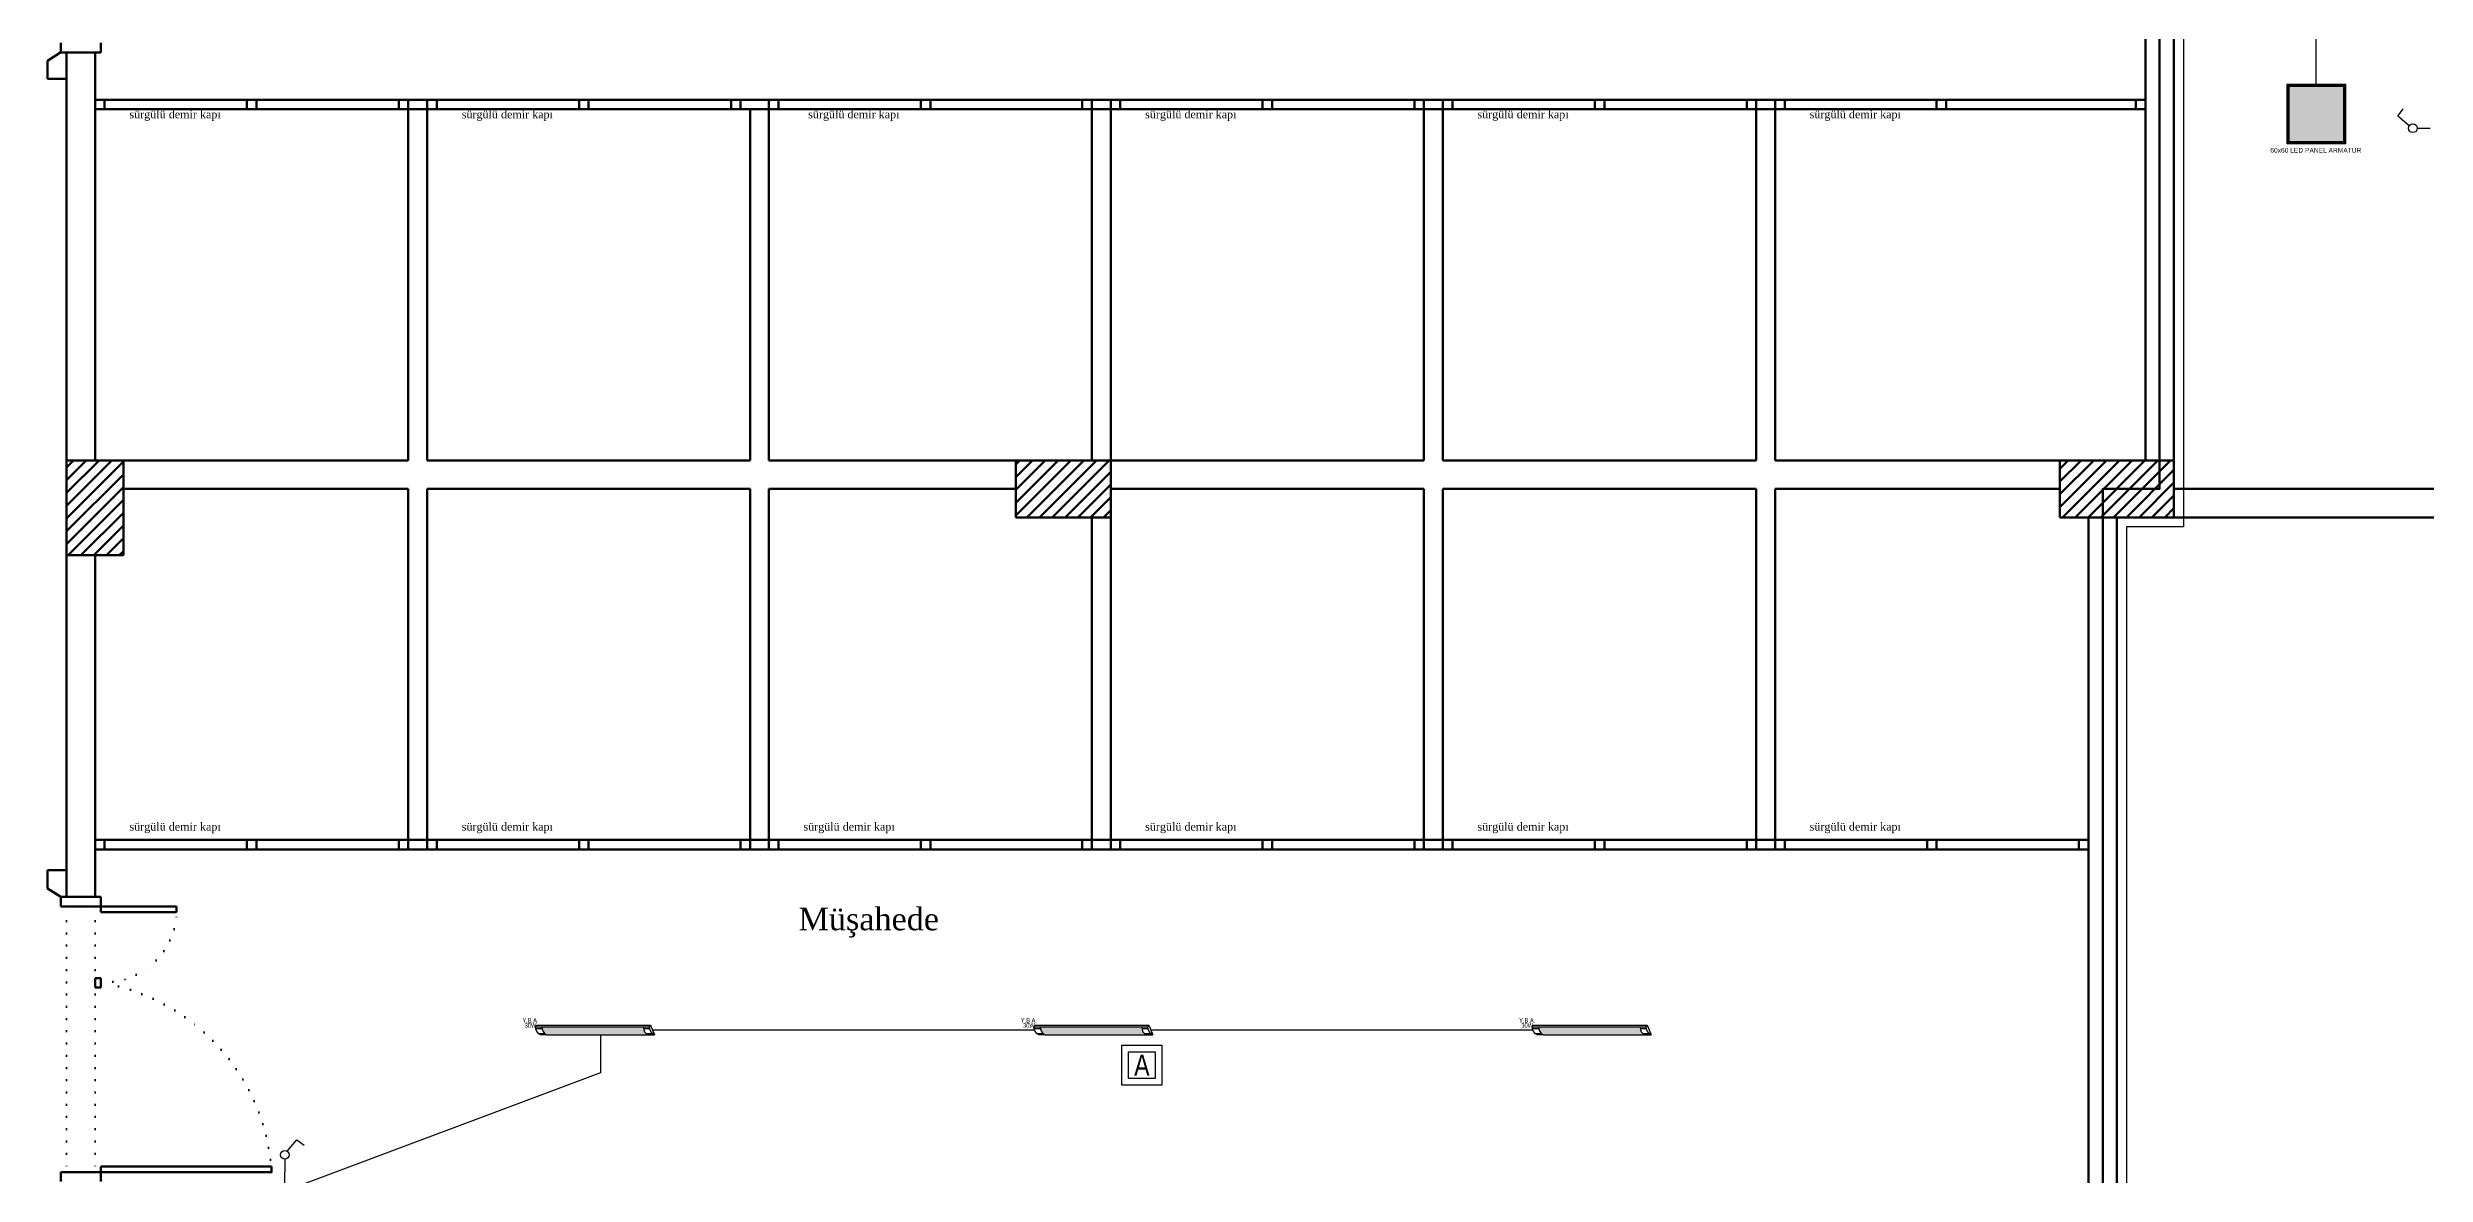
# Model space of a CAD drawing. Header units: millimetres. Extents: x 2046 to 14753, y 2361 to 29276.
# Drawn here: x 3230 to 4482, y 24025 to 24618 of the extents above; entities that cross this region are included whole.
import ezdxf
from ezdxf.enums import TextEntityAlignment as Align

# ---------------------------------------------------------------- set-up
doc = ezdxf.new("R2010")
doc.units = ezdxf.units.MM
doc.linetypes.add('DOT', pattern=[6.35, 0, -6.35])
for name, color, linetype, lineweight in [('A.O. DUVAR', 7, 'Continuous', 50), ('KOLON HATTI  0.60 mm', 91, 'Continuous', 53), ('MYSEMBOL', 3, 'Continuous', 25)]:
    doc.layers.add(name, color=color, linetype=linetype, lineweight=lineweight)
doc.layers.add('aydınlatma', color=3, linetype='Continuous')
doc.layers.add('MYYAZI', color=3, linetype='Continuous')
doc.styles.add('A.O. MALZEME', font='times.ttf', dxfattribs={"height": 10})
doc.styles.add('MY01', font='ARIALN.TTF', dxfattribs={"height": 10})
doc.styles.get("Standard").update_dxf_attribs({"font": 'arial.ttf'})
doc.styles.add('UNIVCH', font='arial.ttf', dxfattribs={"width": 0.7, "height": 70})

# ---------------------------------------------------------------- blocks, each defined once
blk = doc.blocks.new('YATAY BANT ARMATÜR')
at = {"layer": 'aydınlatma'}
h = blk.add_hatch(color=256, dxfattribs=at)
h.set_gradient(color1=(255, 255, 255), tint=1)
h.paths.add_polyline_path([(-27.1, -0.9, 0.31552), (-24.6, -5.2), (28.9, -5.2, -0.31552), (26.4, -0.9)])
for p, q in [((-30.4, -0.9), (29.6, -0.9)), ((-30.3, -1.9), (-27.1, -1.9)), ((-29.1, -4.4), (-25.8, -4.4)), ((-24.6, -5.2), (32.2, -5.2)), ((26.4, -1.9), (29.7, -1.9)), ((27.7, -4.4), (30.9, -4.4))]:
    blk.add_line(p, q, dxfattribs=at)
blk.add_lwpolyline([(-27.1, -0.9, 0.31552), (-24.6, -5.2), (-27.8, -5.2, -0.31552), (-30.4, -0.9), (-30, 0), (30, 0)], format="xyb", dxfattribs=at)
blk.add_lwpolyline([(30, 0), (32.2, -5.2, -0.31552), (29.6, -0.9)], format="xyb", close=True, dxfattribs=at)
blk.add_arc((30.7, -1.3), 4.32, 175.5212, 245.5674, dxfattribs=at)
at = {"layer": 'aydınlatma', "style": 'UNIVCH', "width": 0.7}
for s, p in [('Y.B.A.', (-33.1, 2.5)), ('30W', (-33.1, -0.2))]:
    blk.add_text(s, height=2.47, dxfattribs=at).set_placement(p, align=Align.MIDDLE_CENTER)
blk = doc.blocks.new('*U36')
at = {"layer": 'aydınlatma'}
for p, q in [((1.9, 17), (9.8, 26.3)), ((9.8, 26.3), (15.7, 21.9)), ((0, 10.5), (0, 0))]:
    blk.add_line(p, q, dxfattribs=at)
blk.add_circle((0, 14), 3.5, dxfattribs=at)
blk = doc.blocks.new('*U40')
at = {"layer": 'aydınlatma'}
for p, q in [((1.9, 17), (9.8, 26.3)), ((9.8, 26.3), (15.7, 21.9)), ((0, 10.5), (0, 0))]:
    blk.add_line(p, q, dxfattribs=at)
blk.add_circle((0, 14), 3.5, dxfattribs=at)
blk = doc.blocks.new('KİT3050')
at = {"layer": 'MYSEMBOL', "color": 4}
blk.add_lwpolyline([(-10.5, 10.5), (10.5, 10.5), (10.5, -10.5), (-10.5, -10.5), (-10.5, 10.5)], dxfattribs=at)
blk.add_lwpolyline([(-7, 7), (7, 7), (7, -7), (-7, -7)], close=True, dxfattribs=at)
at = {"layer": 'MYYAZI', "color": 1, "style": 'MY01', "width": 0.95}
blk.add_text('A', height=11.2, dxfattribs=at).set_placement((0, 0, -98439.4), align=Align.MIDDLE_CENTER)

msp = doc.modelspace()

# ---------------------------------------------------------------- hatches: boundary and pattern name
at = {"layer": 'aydınlatma'}
h = msp.add_hatch(color=256, dxfattribs=at)
h.set_gradient(color1=(255, 255, 255))
h.paths.add_polyline_path([(4410.46, 24568.858), (4439.46, 24568.858), (4439.46, 24597.858), (4410.46, 24597.858)])

# ---------------------------------------------------------------- linework, layer by layer
at = {"layer": 'A.O. DUVAR'}
for p, q in [((4334.96, 24770.858), (4334.96, 24400.858)), ((4349.96, 24400.858), (4349.96, 24770.858)), ((3236.96, 24620.858), (3236.96, 24615.858)), ((3236.96, 24615.858), (3257.96, 24615.858)), ((3239.96, 24400.858), (3239.96, 24615.858)), ((3239.96, 24615.858), (3254.96, 24615.858)), ((3254.96, 24615.858), (3254.96, 24400.858)), ((3257.96, 24615.858), (3257.96, 24620.858)), ((3239.96, 24601.858), (3239.96, 24184.941)), ((3239.96, 24601.858), (3239.96, 24184.941)), ((4304.96, 24590.858), (3254.96, 24590.858)), ((4329.96, 24590.858), (3254.96, 24590.858)), ((3254.96, 24590.858), (3259.96, 24590.858)), ((3254.96, 24585.858), (3254.96, 24590.858)), ((3259.96, 24590.858), (3259.96, 24585.858)), ((3334.96, 24590.858), (3339.96, 24590.858)), ((3334.96, 24585.858), (3334.96, 24590.858)), ((3339.96, 24590.858), (3339.96, 24585.858)), ((3414.96, 24590.858), (3419.96, 24590.858)), ((3414.96, 24585.858), (3414.96, 24590.858)), ((3419.96, 24590.858), (3419.96, 24585.858)), ((3429.96, 24590.858), (3434.96, 24590.858)), ((3429.96, 24585.858), (3429.96, 24590.858)), ((3434.96, 24590.858), (3434.96, 24585.858)), ((3509.96, 24590.858), (3514.96, 24590.858)), ((3509.96, 24585.858), (3509.96, 24590.858)), ((3514.96, 24590.858), (3514.96, 24585.858)), ((3589.96, 24590.858), (3594.96, 24590.858)), ((3589.96, 24585.858), (3589.96, 24590.858)), ((3594.96, 24590.858), (3594.96, 24585.858)), ((3609.96, 24590.858), (3614.96, 24590.858)), ((3609.96, 24585.858), (3609.96, 24590.858)), ((3614.96, 24590.858), (3614.96, 24585.858)), ((3689.96, 24590.858), (3694.96, 24590.858)), ((3689.96, 24585.858), (3689.96, 24590.858)), ((3694.96, 24590.858), (3694.96, 24585.858)), ((3774.96, 24590.858), (3779.96, 24590.858)), ((3774.96, 24585.858), (3774.96, 24590.858)), ((3779.96, 24590.858), (3779.96, 24585.858)), ((3789.96, 24590.858), (3794.96, 24590.858)), ((3789.96, 24585.858), (3789.96, 24590.858)), ((3794.96, 24590.858), (3794.96, 24585.858)), ((3869.96, 24590.858), (3874.96, 24590.858)), ((3869.96, 24585.858), (3869.96, 24590.858)), ((3874.96, 24590.858), (3874.96, 24585.858)), ((3949.96, 24590.858), (3954.96, 24590.858)), ((3949.96, 24585.858), (3949.96, 24590.858)), ((3954.96, 24590.858), (3954.96, 24585.858)), ((3964.96, 24590.858), (3969.96, 24590.858)), ((3964.96, 24585.858), (3964.96, 24590.858)), ((3969.96, 24590.858), (3969.96, 24585.858)), ((4044.96, 24590.858), (4049.96, 24590.858)), ((4044.96, 24585.858), (4044.96, 24590.858)), ((4049.96, 24590.858), (4049.96, 24585.858)), ((4124.96, 24590.858), (4129.96, 24590.858)), ((4124.96, 24585.858), (4124.96, 24590.858)), ((4129.96, 24590.858), (4129.96, 24585.858)), ((4139.96, 24590.858), (4144.96, 24590.858)), ((4139.96, 24585.858), (4139.96, 24590.858)), ((4144.96, 24590.858), (4144.96, 24585.858)), ((4224.96, 24590.858), (4229.96, 24590.858)), ((4224.96, 24585.858), (4224.96, 24590.858)), ((4229.96, 24590.858), (4229.96, 24585.858)), ((4329.96, 24590.858), (4334.96, 24590.858)), ((4329.96, 24585.858), (4329.96, 24590.858)), ((4334.96, 24590.858), (4334.96, 24585.858)), ((4331.96, 24585.858), (3254.96, 24585.858)), ((3259.96, 24585.858), (3254.96, 24585.858)), ((3339.96, 24585.858), (3334.96, 24585.858)), ((3419.96, 24585.858), (3414.96, 24585.858)), ((3419.96, 24400.858), (3419.96, 24585.858)), ((3419.96, 24585.858), (3429.96, 24585.858)), ((3434.96, 24585.858), (3429.96, 24585.858)), ((3429.96, 24585.858), (3429.96, 24400.858)), ((3514.96, 24585.858), (3509.96, 24585.858)), ((3594.96, 24585.858), (3589.96, 24585.858)), ((3599.96, 24400.858), (3599.96, 24585.858)), ((3599.96, 24585.858), (3609.96, 24585.858)), ((3614.96, 24585.858), (3609.96, 24585.858)), ((3609.96, 24585.858), (3609.96, 24400.858)), ((3694.96, 24585.858), (3689.96, 24585.858)), ((3779.96, 24585.858), (3774.96, 24585.858)), ((3779.96, 24400.858), (3779.96, 24585.858)), ((3779.96, 24585.858), (3789.96, 24585.858)), ((3794.96, 24585.858), (3789.96, 24585.858)), ((3789.96, 24585.858), (3789.96, 24400.858)), ((3874.96, 24585.858), (3869.96, 24585.858)), ((3954.96, 24585.858), (3949.96, 24585.858)), ((3954.96, 24400.858), (3954.96, 24585.858)), ((3954.96, 24585.858), (3964.96, 24585.858)), ((3969.96, 24585.858), (3964.96, 24585.858)), ((3964.96, 24585.858), (3964.96, 24400.858)), ((4049.96, 24585.858), (4044.96, 24585.858)), ((4129.96, 24585.858), (4124.96, 24585.858)), ((4129.96, 24400.858), (4129.96, 24585.858)), ((4129.96, 24585.858), (4139.96, 24585.858)), ((4144.96, 24585.858), (4139.96, 24585.858)), ((4139.96, 24585.858), (4139.96, 24400.858)), ((4229.96, 24585.858), (4224.96, 24585.858)), ((4334.96, 24585.858), (4329.96, 24585.858)), ((3239.96, 24400.858), (3269.96, 24400.858)), ((3239.96, 24350.858), (3239.96, 24400.858)), ((3254.96, 24400.858), (3239.96, 24400.858)), ((3269.96, 24400.858), (3269.96, 24350.858)), ((3269.96, 24385.858), (3269.96, 24400.858)), ((3269.96, 24400.858), (3419.96, 24400.858)), ((3429.96, 24400.858), (3599.96, 24400.858)), ((3609.96, 24400.858), (3739.96, 24400.858)), ((3739.96, 24370.858), (3739.96, 24400.858)), ((3739.96, 24400.858), (3789.96, 24400.858)), ((3739.96, 24400.858), (3739.96, 24385.858)), ((3789.96, 24400.858), (3779.96, 24400.858)), ((3789.96, 24400.858), (3789.96, 24370.858)), ((3789.96, 24385.858), (3789.96, 24400.858)), ((3789.96, 24400.858), (3954.96, 24400.858)), ((3964.96, 24400.858), (4129.96, 24400.858)), ((4139.96, 24400.858), (4289.96, 24400.858)), ((4289.96, 24400.858), (4349.96, 24400.858)), ((4289.96, 24370.858), (4289.96, 24400.858)), ((4289.96, 24400.858), (4289.96, 24385.858)), ((4334.96, 24400.858), (4349.96, 24400.858)), ((4349.96, 24400.858), (4349.96, 24370.858)), ((3419.96, 24385.858), (3269.96, 24385.858)), ((3419.96, 24200.858), (3419.96, 24385.858)), ((3599.96, 24385.858), (3429.96, 24385.858)), ((3429.96, 24385.858), (3429.96, 24200.858)), ((3599.96, 24200.858), (3599.96, 24385.858)), ((3739.96, 24385.858), (3609.96, 24385.858)), ((3609.96, 24385.858), (3609.96, 24200.858)), ((3954.96, 24385.858), (3789.96, 24385.858)), ((3954.96, 24200.858), (3954.96, 24385.858)), ((4129.96, 24385.858), (3964.96, 24385.858)), ((3964.96, 24385.858), (3964.96, 24200.858)), ((4129.96, 24200.858), (4129.96, 24385.858)), ((4289.96, 24385.858), (4139.96, 24385.858)), ((4139.96, 24385.858), (4139.96, 24200.858)), ((4349.96, 24370.858), (4349.96, 24385.858)), ((4349.96, 24385.858), (4499.96, 24385.858)), ((3789.96, 24370.858), (3739.96, 24370.858)), ((3789.96, 24370.858), (3779.96, 24370.858)), ((3779.96, 24370.858), (3779.96, 24200.858)), ((3789.96, 24200.858), (3789.96, 24370.858)), ((4349.96, 24370.858), (4289.96, 24370.858)), ((4304.96, 24010.858), (4304.96, 24370.858)), ((4304.96, 24370.858), (4319.96, 24370.858)), ((4319.96, 24370.858), (4319.96, 23625.858)), ((4754.96, 24370.858), (4349.96, 24370.858)), ((3269.96, 24350.858), (3239.96, 24350.858)), ((3239.96, 24170.858), (3239.96, 24350.858)), ((3239.96, 24350.858), (3254.96, 24350.858)), ((3254.96, 24350.858), (3254.96, 24170.858)), ((4304.96, 24200.858), (3254.96, 24200.858)), ((3254.96, 24200.858), (3259.96, 24200.858)), ((3254.96, 24195.858), (3254.96, 24200.858)), ((3259.96, 24200.858), (3259.96, 24195.858)), ((3334.96, 24200.858), (3339.96, 24200.858)), ((3334.96, 24195.858), (3334.96, 24200.858)), ((3339.96, 24200.858), (3339.96, 24195.858)), ((3414.96, 24200.858), (3419.96, 24200.858)), ((3414.96, 24195.858), (3414.96, 24200.858)), ((3419.96, 24200.858), (3419.96, 24195.858)), ((3429.96, 24200.858), (3419.96, 24200.858)), ((3429.96, 24200.858), (3434.96, 24200.858)), ((3429.96, 24195.858), (3429.96, 24200.858)), ((3434.96, 24200.858), (3434.96, 24195.858)), ((3509.96, 24200.858), (3514.96, 24200.858)), ((3509.96, 24195.858), (3509.96, 24200.858)), ((3514.96, 24200.858), (3514.96, 24195.858)), ((3594.96, 24200.858), (3599.96, 24200.858)), ((3594.96, 24195.858), (3594.96, 24200.858)), ((3599.96, 24200.858), (3599.96, 24195.858)), ((3609.96, 24200.858), (3599.96, 24200.858)), ((3609.96, 24200.858), (3614.96, 24200.858)), ((3609.96, 24195.858), (3609.96, 24200.858)), ((3614.96, 24200.858), (3614.96, 24195.858)), ((3689.96, 24200.858), (3694.96, 24200.858)), ((3689.96, 24195.858), (3689.96, 24200.858)), ((3694.96, 24200.858), (3694.96, 24195.858)), ((3774.96, 24200.858), (3779.96, 24200.858)), ((3774.96, 24195.858), (3774.96, 24200.858)), ((3779.96, 24200.858), (3779.96, 24195.858)), ((3779.96, 24200.858), (3789.96, 24200.858)), ((3789.96, 24200.858), (3794.96, 24200.858)), ((3789.96, 24195.858), (3789.96, 24200.858)), ((3794.96, 24200.858), (3794.96, 24195.858)), ((3869.96, 24200.858), (3874.96, 24200.858)), ((3869.96, 24195.858), (3869.96, 24200.858)), ((3874.96, 24200.858), (3874.96, 24195.858)), ((3949.96, 24200.858), (3954.96, 24200.858)), ((3949.96, 24195.858), (3949.96, 24200.858)), ((3954.96, 24200.858), (3954.96, 24195.858)), ((3964.96, 24200.858), (3954.96, 24200.858)), ((3964.96, 24200.858), (3969.96, 24200.858)), ((3964.96, 24195.858), (3964.96, 24200.858)), ((3969.96, 24200.858), (3969.96, 24195.858)), ((4044.96, 24200.858), (4049.96, 24200.858)), ((4044.96, 24195.858), (4044.96, 24200.858)), ((4049.96, 24200.858), (4049.96, 24195.858)), ((4124.96, 24200.858), (4129.96, 24200.858)), ((4124.96, 24195.858), (4124.96, 24200.858)), ((4129.96, 24200.858), (4129.96, 24195.858)), ((4139.96, 24200.858), (4129.96, 24200.858)), ((4139.96, 24200.858), (4144.96, 24200.858)), ((4139.96, 24195.858), (4139.96, 24200.858)), ((4144.96, 24200.858), (4144.96, 24195.858)), ((4219.96, 24200.858), (4224.96, 24200.858)), ((4219.96, 24195.858), (4219.96, 24200.858)), ((4224.96, 24200.858), (4224.96, 24195.858)), ((4299.96, 24200.858), (4304.96, 24200.858)), ((4299.96, 24195.858), (4299.96, 24200.858)), ((4304.96, 24200.858), (4304.96, 24195.858)), ((4304.96, 24195.858), (3254.96, 24195.858)), ((4304.96, 24195.858), (3254.96, 24195.858)), ((3259.96, 24195.858), (3254.96, 24195.858)), ((3339.96, 24195.858), (3334.96, 24195.858)), ((3419.96, 24195.858), (3414.96, 24195.858)), ((3434.96, 24195.858), (3429.96, 24195.858)), ((3514.96, 24195.858), (3509.96, 24195.858)), ((3599.96, 24195.858), (3594.96, 24195.858)), ((3614.96, 24195.858), (3609.96, 24195.858)), ((3694.96, 24195.858), (3689.96, 24195.858)), ((3779.96, 24195.858), (3774.96, 24195.858)), ((3794.96, 24195.858), (3789.96, 24195.858)), ((3874.96, 24195.858), (3869.96, 24195.858)), ((3954.96, 24195.858), (3949.96, 24195.858)), ((3969.96, 24195.858), (3964.96, 24195.858)), ((4049.96, 24195.858), (4044.96, 24195.858)), ((4129.96, 24195.858), (4124.96, 24195.858)), ((4144.96, 24195.858), (4139.96, 24195.858)), ((4224.96, 24195.858), (4219.96, 24195.858)), ((4304.96, 24195.858), (4299.96, 24195.858)), ((3236.96, 24170.858), (3257.96, 24170.858)), ((3236.96, 24165.858), (3236.96, 24170.858)), ((3257.96, 24165.858), (3236.96, 24165.858)), ((3254.96, 24170.858), (3239.96, 24170.858)), ((3257.96, 24170.858), (3257.96, 24165.858)), ((3257.96, 24162.858), (3257.96, 24165.858)), ((3257.96, 24165.858), (3297.96, 24165.858)), ((3297.96, 24162.858), (3257.96, 24162.858)), ((3297.96, 24165.858), (3297.96, 24162.858)), ((3257.96, 24128.121), (3254.96, 24128.121)), ((3254.96, 24128.121), (3254.96, 24123.121)), ((3257.96, 24123.121), (3257.96, 24128.121)), ((3254.96, 24123.121), (3257.96, 24123.121)), ((3257.96, 24025.858), (3236.96, 24025.858)), ((3236.96, 24025.858), (3236.96, 24020.858)), ((3347.96, 24028.858), (3257.96, 24028.858)), ((3257.96, 24028.858), (3257.96, 24025.858)), ((3257.96, 24025.858), (3347.96, 24025.858)), ((3257.96, 24020.858), (3257.96, 24025.858)), ((3347.96, 24025.858), (3347.96, 24028.858))]:
    msp.add_line(p, q, dxfattribs=at)
at = {"layer": 'A.O. DUVAR', "ltscale": 100}
for p, q in [((3236.96, 24615.941), (3229.96, 24611.419)), ((3236.96, 24615.941), (3229.96, 24611.419)), ((3239.96, 24615.858), (3236.96, 24615.941)), ((3239.96, 24615.858), (3236.96, 24615.941)), ((3239.96, 24611.858), (3239.96, 24615.858)), ((3239.96, 24611.858), (3239.96, 24615.858)), ((3239.96, 24601.858), (3239.96, 24611.858)), ((3239.96, 24611.858), (3239.96, 24611.858)), ((3239.96, 24601.858), (3239.96, 24611.858)), ((3239.96, 24611.858), (3239.96, 24611.858)), ((3229.96, 24611.419), (3229.96, 24601.858)), ((3229.96, 24611.419), (3229.96, 24601.858)), ((3229.96, 24601.858), (3239.96, 24601.858)), ((3229.96, 24601.858), (3239.96, 24601.858)), ((3229.96, 24175.38), (3229.96, 24184.941)), ((3229.96, 24184.941), (3239.96, 24184.941)), ((3229.96, 24175.38), (3229.96, 24184.941)), ((3229.96, 24184.941), (3239.96, 24184.941)), ((3236.96, 24170.858), (3229.96, 24175.38)), ((3236.96, 24170.858), (3229.96, 24175.38)), ((3239.96, 24184.941), (3239.96, 24174.941)), ((3239.96, 24184.941), (3239.96, 24174.941)), ((3239.96, 24174.941), (3239.96, 24174.941)), ((3239.96, 24174.941), (3239.96, 24170.941)), ((3239.96, 24174.941), (3239.96, 24174.941)), ((3239.96, 24174.941), (3239.96, 24170.941)), ((3239.96, 24170.941), (3236.96, 24170.858)), ((3239.96, 24170.941), (3236.96, 24170.858))]:
    msp.add_line(p, q, dxfattribs=at)
at = {"layer": 'A.O. DUVAR', "linetype": 'Continuous', "ltscale": 10}
for p, q in [((3239.96, 24397.181), (3243.638, 24400.858)), ((3239.96, 24390.446), (3250.373, 24400.858)), ((3239.96, 24383.711), (3257.108, 24400.858)), ((3239.96, 24376.975), (3263.843, 24400.858)), ((3239.96, 24370.24), (3269.96, 24400.24)), ((3246.492, 24400.345), (3246.492, 24400.345)), ((3253.227, 24400.345), (3253.227, 24400.345)), ((3259.962, 24400.345), (3259.962, 24400.345)), ((3266.697, 24400.345), (3266.697, 24400.345)), ((3739.96, 24398.777), (3742.042, 24400.858)), ((3739.96, 24392.042), (3748.777, 24400.858)), ((3739.96, 24385.306), (3755.512, 24400.858)), ((3739.96, 24378.571), (3762.248, 24400.858)), ((3739.96, 24371.836), (3768.983, 24400.858)), ((3744.896, 24400.345), (3744.896, 24400.345)), ((3745.718, 24370.858), (3775.718, 24400.858)), ((3751.631, 24400.345), (3751.631, 24400.345)), ((3752.453, 24370.858), (3782.453, 24400.858)), ((3758.366, 24400.345), (3758.366, 24400.345)), ((3759.188, 24370.858), (3789.188, 24400.858)), ((3765.102, 24400.345), (3765.102, 24400.345)), ((3771.837, 24400.345), (3771.837, 24400.345)), ((3778.572, 24400.345), (3778.572, 24400.345)), ((3785.307, 24400.345), (3785.307, 24400.345)), ((4289.96, 24396.491), (4294.328, 24400.858)), ((4289.96, 24389.756), (4301.063, 24400.858)), ((4289.96, 24383.021), (4307.798, 24400.858)), ((4289.96, 24376.286), (4314.533, 24400.858)), ((4290.447, 24400.345), (4290.447, 24400.345)), ((4291.268, 24370.858), (4321.268, 24400.858)), ((4297.182, 24400.345), (4297.182, 24400.345)), ((4298.004, 24370.858), (4328.004, 24400.858)), ((4303.917, 24400.345), (4303.917, 24400.345)), ((4304.739, 24370.858), (4334.739, 24400.858)), ((4310.652, 24400.345), (4310.652, 24400.345)), ((4311.474, 24370.858), (4341.474, 24400.858)), ((4317.387, 24400.345), (4317.387, 24400.345)), ((4318.209, 24370.858), (4348.209, 24400.858)), ((4324.123, 24400.345), (4324.123, 24400.345)), ((4330.858, 24400.345), (4330.858, 24400.345)), ((4337.593, 24400.345), (4337.593, 24400.345)), ((4344.328, 24400.345), (4344.328, 24400.345)), ((3239.96, 24363.505), (3269.96, 24393.505)), ((3239.96, 24356.77), (3269.96, 24386.77)), ((3243.124, 24396.977), (3243.124, 24396.977)), ((3243.124, 24390.242), (3243.124, 24390.242)), ((3246.492, 24393.61), (3246.492, 24393.61)), ((3246.492, 24386.874), (3246.492, 24386.874)), ((3249.859, 24396.977), (3249.859, 24396.977)), ((3249.859, 24390.242), (3249.859, 24390.242)), ((3253.227, 24393.61), (3253.227, 24393.61)), ((3253.227, 24386.874), (3253.227, 24386.874)), ((3256.595, 24396.977), (3256.595, 24396.977)), ((3256.595, 24390.242), (3256.595, 24390.242)), ((3259.962, 24393.61), (3259.962, 24393.61)), ((3259.962, 24386.874), (3259.962, 24386.874)), ((3263.33, 24396.977), (3263.33, 24396.977)), ((3263.33, 24390.242), (3263.33, 24390.242)), ((3266.697, 24393.61), (3266.697, 24393.61)), ((3266.697, 24386.874), (3266.697, 24386.874)), ((3741.528, 24396.977), (3741.528, 24396.977)), ((3741.528, 24390.242), (3741.528, 24390.242)), ((3744.896, 24393.61), (3744.896, 24393.61)), ((3744.896, 24386.874), (3744.896, 24386.874)), ((3748.264, 24396.977), (3748.264, 24396.977)), ((3748.264, 24390.242), (3748.264, 24390.242)), ((3751.631, 24393.61), (3751.631, 24393.61)), ((3751.631, 24386.874), (3751.631, 24386.874)), ((3754.999, 24396.977), (3754.999, 24396.977)), ((3754.999, 24390.242), (3754.999, 24390.242)), ((3758.366, 24393.61), (3758.366, 24393.61)), ((3758.366, 24386.874), (3758.366, 24386.874)), ((3761.734, 24396.977), (3761.734, 24396.977)), ((3761.734, 24390.242), (3761.734, 24390.242)), ((3765.102, 24393.61), (3765.102, 24393.61)), ((3765.102, 24386.874), (3765.102, 24386.874)), ((3765.923, 24370.858), (3789.96, 24394.895)), ((3768.469, 24396.977), (3768.469, 24396.977)), ((3768.469, 24390.242), (3768.469, 24390.242)), ((3771.837, 24393.61), (3771.837, 24393.61)), ((3771.837, 24386.874), (3771.837, 24386.874)), ((3772.659, 24370.858), (3789.96, 24388.16)), ((3775.204, 24396.977), (3775.204, 24396.977)), ((3775.204, 24390.242), (3775.204, 24390.242)), ((3778.572, 24393.61), (3778.572, 24393.61)), ((3778.572, 24386.874), (3778.572, 24386.874)), ((3781.94, 24396.977), (3781.94, 24396.977)), ((3781.94, 24390.242), (3781.94, 24390.242)), ((3785.307, 24393.61), (3785.307, 24393.61)), ((3785.307, 24386.874), (3785.307, 24386.874)), ((3788.675, 24396.977), (3788.675, 24396.977)), ((3788.675, 24390.242), (3788.675, 24390.242)), ((4290.447, 24393.61), (4290.447, 24393.61)), ((4290.447, 24386.874), (4290.447, 24386.874)), ((4293.814, 24396.977), (4293.814, 24396.977)), ((4293.814, 24390.242), (4293.814, 24390.242)), ((4297.182, 24393.61), (4297.182, 24393.61)), ((4297.182, 24386.874), (4297.182, 24386.874)), ((4300.549, 24396.977), (4300.549, 24396.977)), ((4300.549, 24390.242), (4300.549, 24390.242)), ((4303.917, 24393.61), (4303.917, 24393.61)), ((4303.917, 24386.874), (4303.917, 24386.874)), ((4307.285, 24396.977), (4307.285, 24396.977)), ((4307.285, 24390.242), (4307.285, 24390.242)), ((4310.652, 24393.61), (4310.652, 24393.61)), ((4310.652, 24386.874), (4310.652, 24386.874)), ((4314.02, 24396.977), (4314.02, 24396.977)), ((4314.02, 24390.242), (4314.02, 24390.242)), ((4317.387, 24393.61), (4317.387, 24393.61)), ((4317.387, 24386.874), (4317.387, 24386.874)), ((4320.755, 24396.977), (4320.755, 24396.977)), ((4320.755, 24390.242), (4320.755, 24390.242)), ((4324.123, 24393.61), (4324.123, 24393.61)), ((4324.123, 24386.874), (4324.123, 24386.874)), ((4324.944, 24370.858), (4349.96, 24395.874)), ((4327.49, 24396.977), (4327.49, 24396.977)), ((4327.49, 24390.242), (4327.49, 24390.242)), ((4330.858, 24393.61), (4330.858, 24393.61)), ((4330.858, 24386.874), (4330.858, 24386.874)), ((4331.68, 24370.858), (4349.96, 24389.139)), ((4334.225, 24396.977), (4334.225, 24396.977)), ((4334.225, 24390.242), (4334.225, 24390.242)), ((4337.593, 24393.61), (4337.593, 24393.61)), ((4337.593, 24386.874), (4337.593, 24386.874)), ((4340.96, 24396.977), (4340.96, 24396.977)), ((4340.96, 24390.242), (4340.96, 24390.242)), ((4344.328, 24393.61), (4344.328, 24393.61)), ((4344.328, 24386.874), (4344.328, 24386.874)), ((4347.696, 24396.977), (4347.696, 24396.977)), ((4347.696, 24390.242), (4347.696, 24390.242)), ((3240.784, 24350.858), (3269.96, 24380.035)), ((3243.124, 24383.507), (3243.124, 24383.507)), ((3243.124, 24376.772), (3243.124, 24376.772)), ((3246.492, 24380.139), (3246.492, 24380.139)), ((3249.859, 24383.507), (3249.859, 24383.507)), ((3249.859, 24376.772), (3249.859, 24376.772)), ((3253.227, 24380.139), (3253.227, 24380.139)), ((3256.595, 24383.507), (3256.595, 24383.507)), ((3256.595, 24376.772), (3256.595, 24376.772)), ((3259.962, 24380.139), (3259.962, 24380.139)), ((3263.33, 24383.507), (3263.33, 24383.507)), ((3263.33, 24376.772), (3263.33, 24376.772)), ((3266.697, 24380.139), (3266.697, 24380.139)), ((3741.528, 24383.507), (3741.528, 24383.507)), ((3741.528, 24376.772), (3741.528, 24376.772)), ((3744.896, 24380.139), (3744.896, 24380.139)), ((3748.264, 24383.507), (3748.264, 24383.507)), ((3748.264, 24376.772), (3748.264, 24376.772)), ((3751.631, 24380.139), (3751.631, 24380.139)), ((3754.999, 24383.507), (3754.999, 24383.507)), ((3754.999, 24376.772), (3754.999, 24376.772)), ((3758.366, 24380.139), (3758.366, 24380.139)), ((3761.734, 24383.507), (3761.734, 24383.507)), ((3761.734, 24376.772), (3761.734, 24376.772)), ((3765.102, 24380.139), (3765.102, 24380.139)), ((3768.469, 24383.507), (3768.469, 24383.507)), ((3768.469, 24376.772), (3768.469, 24376.772)), ((3771.837, 24380.139), (3771.837, 24380.139)), ((3775.204, 24383.507), (3775.204, 24383.507)), ((3775.204, 24376.772), (3775.204, 24376.772)), ((3778.572, 24380.139), (3778.572, 24380.139)), ((3779.394, 24370.858), (3789.96, 24381.425)), ((3781.94, 24383.507), (3781.94, 24383.507)), ((3781.94, 24376.772), (3781.94, 24376.772)), ((3785.307, 24380.139), (3785.307, 24380.139)), ((3786.129, 24370.858), (3789.96, 24374.69)), ((3788.675, 24383.507), (3788.675, 24383.507)), ((3788.675, 24376.772), (3788.675, 24376.772)), ((4290.447, 24380.139), (4290.447, 24380.139)), ((4293.814, 24383.507), (4293.814, 24383.507)), ((4293.814, 24376.772), (4293.814, 24376.772)), ((4297.182, 24380.139), (4297.182, 24380.139)), ((4300.549, 24383.507), (4300.549, 24383.507)), ((4300.549, 24376.772), (4300.549, 24376.772)), ((4303.917, 24380.139), (4303.917, 24380.139)), ((4307.285, 24383.507), (4307.285, 24383.507)), ((4307.285, 24376.772), (4307.285, 24376.772)), ((4310.652, 24380.139), (4310.652, 24380.139)), ((4314.02, 24383.507), (4314.02, 24383.507)), ((4314.02, 24376.772), (4314.02, 24376.772)), ((4317.387, 24380.139), (4317.387, 24380.139)), ((4320.755, 24383.507), (4320.755, 24383.507)), ((4320.755, 24376.772), (4320.755, 24376.772)), ((4324.123, 24380.139), (4324.123, 24380.139)), ((4327.49, 24383.507), (4327.49, 24383.507)), ((4327.49, 24376.772), (4327.49, 24376.772)), ((4330.858, 24380.139), (4330.858, 24380.139)), ((4334.225, 24383.507), (4334.225, 24383.507)), ((4334.225, 24376.772), (4334.225, 24376.772)), ((4337.593, 24380.139), (4337.593, 24380.139)), ((4338.415, 24370.858), (4349.96, 24382.404)), ((4340.96, 24383.507), (4340.96, 24383.507)), ((4340.96, 24376.772), (4340.96, 24376.772)), ((4344.328, 24380.139), (4344.328, 24380.139)), ((4345.15, 24370.858), (4349.96, 24375.669)), ((4347.696, 24383.507), (4347.696, 24383.507)), ((4347.696, 24376.772), (4347.696, 24376.772)), ((3243.124, 24370.036), (3243.124, 24370.036)), ((3243.124, 24363.301), (3243.124, 24363.301)), ((3246.492, 24373.404), (3246.492, 24373.404)), ((3246.492, 24366.669), (3246.492, 24366.669)), ((3247.519, 24350.858), (3269.96, 24373.3)), ((3249.859, 24370.036), (3249.859, 24370.036)), ((3249.859, 24363.301), (3249.859, 24363.301)), ((3253.227, 24373.404), (3253.227, 24373.404)), ((3253.227, 24366.669), (3253.227, 24366.669)), ((3254.254, 24350.858), (3269.96, 24366.564)), ((3256.595, 24370.036), (3256.595, 24370.036)), ((3256.595, 24363.301), (3256.595, 24363.301)), ((3259.962, 24373.404), (3259.962, 24373.404)), ((3259.962, 24366.669), (3259.962, 24366.669)), ((3263.33, 24370.036), (3263.33, 24370.036)), ((3263.33, 24363.301), (3263.33, 24363.301)), ((3266.697, 24373.404), (3266.697, 24373.404)), ((3266.697, 24366.669), (3266.697, 24366.669)), ((3744.896, 24373.404), (3744.896, 24373.404)), ((3751.631, 24373.404), (3751.631, 24373.404)), ((3758.366, 24373.404), (3758.366, 24373.404)), ((3765.102, 24373.404), (3765.102, 24373.404)), ((3771.837, 24373.404), (3771.837, 24373.404)), ((3778.572, 24373.404), (3778.572, 24373.404)), ((3785.307, 24373.404), (3785.307, 24373.404)), ((4290.447, 24373.404), (4290.447, 24373.404)), ((4297.182, 24373.404), (4297.182, 24373.404)), ((4303.917, 24373.404), (4303.917, 24373.404)), ((4310.652, 24373.404), (4310.652, 24373.404)), ((4317.387, 24373.404), (4317.387, 24373.404)), ((4324.123, 24373.404), (4324.123, 24373.404)), ((4330.858, 24373.404), (4330.858, 24373.404)), ((4337.593, 24373.404), (4337.593, 24373.404)), ((4344.328, 24373.404), (4344.328, 24373.404)), ((3243.124, 24356.566), (3243.124, 24356.566)), ((3246.492, 24359.934), (3246.492, 24359.934)), ((3246.492, 24353.198), (3246.492, 24353.198)), ((3249.859, 24356.566), (3249.859, 24356.566)), ((3253.227, 24359.934), (3253.227, 24359.934)), ((3253.227, 24353.198), (3253.227, 24353.198)), ((3256.595, 24356.566), (3256.595, 24356.566)), ((3259.962, 24359.934), (3259.962, 24359.934)), ((3259.962, 24353.198), (3259.962, 24353.198)), ((3260.99, 24350.858), (3269.96, 24359.829)), ((3263.33, 24356.566), (3263.33, 24356.566)), ((3266.697, 24359.934), (3266.697, 24359.934)), ((3266.697, 24353.198), (3266.697, 24353.198)), ((3267.725, 24350.858), (3269.96, 24353.094))]:
    msp.add_line(p, q, dxfattribs=at)
at = {"layer": 'A.O. DUVAR', "linetype": 'DOT'}
for p, q in [((3239.96, 24125.858), (3239.96, 24165.858)), ((3254.96, 24125.858), (3254.96, 24165.858)), ((3239.96, 24125.858), (3239.96, 24025.858)), ((3254.96, 24125.858), (3254.96, 24025.858))]:
    msp.add_line(p, q, dxfattribs=at)
for centre, radius, start, end in [((3259.759, 24164.059), 38.243, 267.303893, 2.696107), ((3240.439, 24019.337), 107.719, 3.470972, 80.638956)]:
    msp.add_arc(centre, radius, start, end, dxfattribs=at)
at = {"layer": 'aydınlatma'}
for points in [[(4947.46, 25155.851), (4947.46, 25170.851), (4917.46, 25170.851), (4917.46, 25105.851), (4319.96, 25105.851), (4319.96, 24805.851), (4354.96, 24805.851), (4354.96, 24365.851), (4324.96, 24365.851), (4324.96, 23630.851), (4284.96, 23630.851), (4284.96, 23595.851), (3774.96, 23595.851), (3774.96, 23630.851), (3734.96, 23630.851), (3734.96, 23595.851), (3274.96, 23595.851), (3274.96, 23630.851), (3259.96, 23630.851), (3259.96, 23745.851)], [(4424.96, 24598.858), (4424.96, 24958.358), (4501.96, 24958.358)], [(4409.96, 24598.358), (4409.96, 24568.358), (4439.96, 24568.358), (4439.96, 24598.358), (4409.96, 24598.358)], [(3521.252, 24098.16), (3521.252, 24078.16), (3354.934, 24015.858), (3354.934, 24025.858)], [(3548.537, 24100.76), (3749.793, 24100.76)], [(3811.037, 24100.76), (4012.293, 24100.76)]]:
    msp.add_lwpolyline(points, dxfattribs=at)
for points in [[(4409.46, 24598.858), (4409.46, 24567.858), (4440.46, 24567.858), (4440.46, 24598.858)], [(4410.46, 24597.858), (4410.46, 24568.858), (4439.46, 24568.858), (4439.46, 24597.858)]]:
    msp.add_lwpolyline(points, close=True, dxfattribs=at)
at = {"layer": 'KOLON HATTI  0.60 mm'}
msp.add_lwpolyline([(3399.968, 23903.358), (3389.968, 23903.358), (3389.968, 23938.358), (3419.96, 23938.358), (3419.96, 24003.358), (3424.96, 24003.358), (4312.46, 24003.358), (4312.46, 24010.858), (4312.46, 24385.858), (4319.96, 24385.858), (4342.46, 24385.858), (4342.46, 24400.858), (4342.46, 24793.358), (4334.96, 24793.358), (4307.46, 24793.358), (4307.46, 24800.858), (4307.46, 25128.359), (4314.96, 25128.359), (4962.46, 25128.359), (4962.46, 25135.859)], dxfattribs=at)

# ---------------------------------------------------------------- block references
for p in [(3517.46, 24103.358), (3779.96, 24103.358), (4042.46, 24103.358)]:
    msp.add_blockref('YATAY BANT ARMATÜR', p)
at = {"layer": 'aydınlatma', "xscale": 0.6479892140393526, "yscale": 0.6479892140393526, "zscale": 0.6479892140393526, "rotation": 90}
msp.add_blockref('*U36', (4484.96, 24575.851), dxfattribs=at)
at = {"layer": 'aydınlatma', "xscale": 0.6479892140393526, "yscale": 0.6479892140393526, "zscale": 0.6479892140393526}
msp.add_blockref('*U40', (3354.934, 24025.858), dxfattribs=at)
at = {"layer": 'MYSEMBOL'}
msp.add_blockref('KİT3050', (3806.372, 24082.221), dxfattribs=at)

# ---------------------------------------------------------------- texts
at = {"layer": 'A.O. DUVAR', "style": 'A.O. MALZEME'}
for s, height, p in [('sürgülü demir kapı', 4.21426, (3273.096, 24581.125, 2.634)), ('sürgülü demir kapı', 4.21426, (3448.096, 24581.125, 2.634)), ('sürgülü demir kapı', 4.21426, (3630.596, 24581.125, 2.634)), ('sürgülü demir kapı', 4.21426, (3808.096, 24581.125, 2.634)), ('sürgülü demir kapı', 4.21426, (3983.096, 24581.125, 2.634)), ('sürgülü demir kapı', 4.21426, (4158.096, 24581.125, 2.634)), ('sürgülü demir kapı', 4.21426, (3273.096, 24205.822, 2.634)), ('sürgülü demir kapı', 4.21426, (3448.096, 24205.822, 2.634)), ('sürgülü demir kapı', 4.21426, (3628.096, 24205.822, 2.634)), ('sürgülü demir kapı', 4.21426, (3808.096, 24205.822, 2.634)), ('sürgülü demir kapı', 4.21426, (3983.096, 24205.822, 2.634)), ('sürgülü demir kapı', 4.21426, (4158.096, 24205.822, 2.634)), ('Müşahede', 11.9174, (3625.53, 24153.293))]:
    msp.add_text(s, height=height, dxfattribs=at).set_placement(p)
at = {"layer": 'aydınlatma'}
msp.add_text('60x60 LED PANEL ARMATÜR', height=2.5, dxfattribs=at).set_placement((4400.768, 24563.032))

doc.saveas('drawing.dxf')
